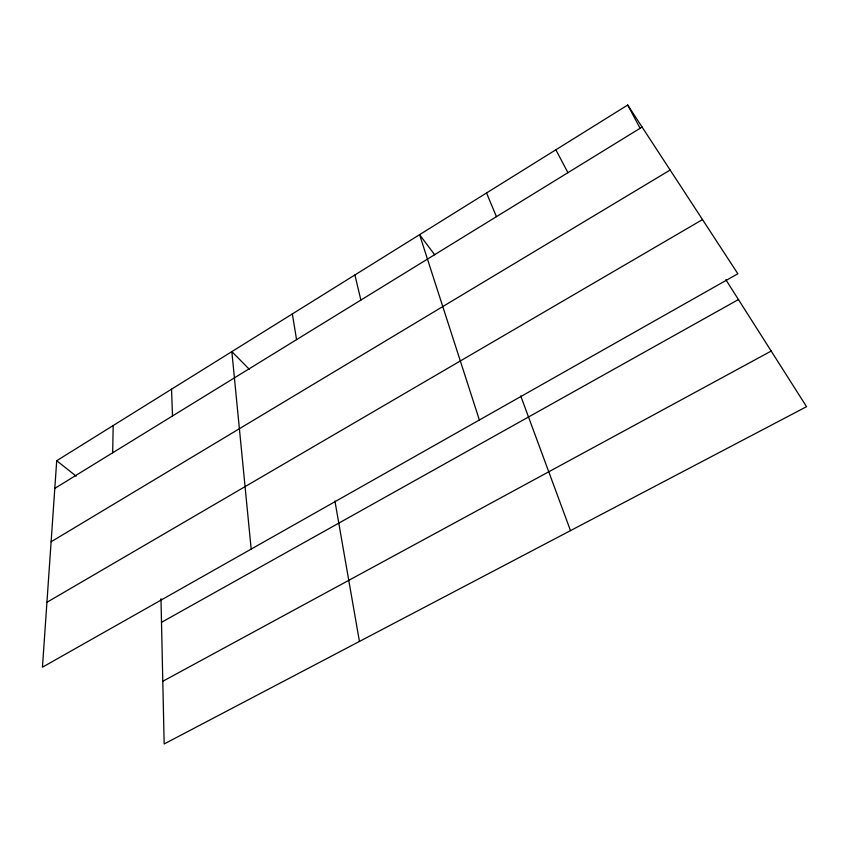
<?xml version="1.0" encoding="UTF-8"?>
<svg xmlns="http://www.w3.org/2000/svg" width="849" height="849" viewBox="0 0 849 849"><rect width="100%" height="100%" fill="white"/><g stroke="black" fill="none" stroke-linecap="round" stroke-linejoin="round"><path stroke-width="1.27" d="M112.673 452.782L113.193 425.529M56.713 460.71L42.45 667.187L737.866 273.749L627.708 105.032L56.713 460.71L76.187 476.172M54.803 488.387L642.088 127.053M51.11 541.779L670.148 170.033M46.928 602.291L702.494 219.594M161.501 622.328L738.439 299.548M162.796 681.28L771.189 351.062M249.564 369.538L231.841 351.613L251.177 549.101M434.699 254.806L419.586 234.674L479.377 420M725.831 279.714L806.55 406.682L164.165 743.968L160.981 598.725M627.708 105.032L640.125 128.316M555.862 149.774L567.928 172.676M486.53 192.967L496.432 216.665M520.734 395.942L570.496 530.625M354.893 274.97L360.878 300.068M334.931 501.059L359.445 641.441M292.343 313.928L296.566 339.632M171.53 389.182L172.506 415.968"/></g></svg>
